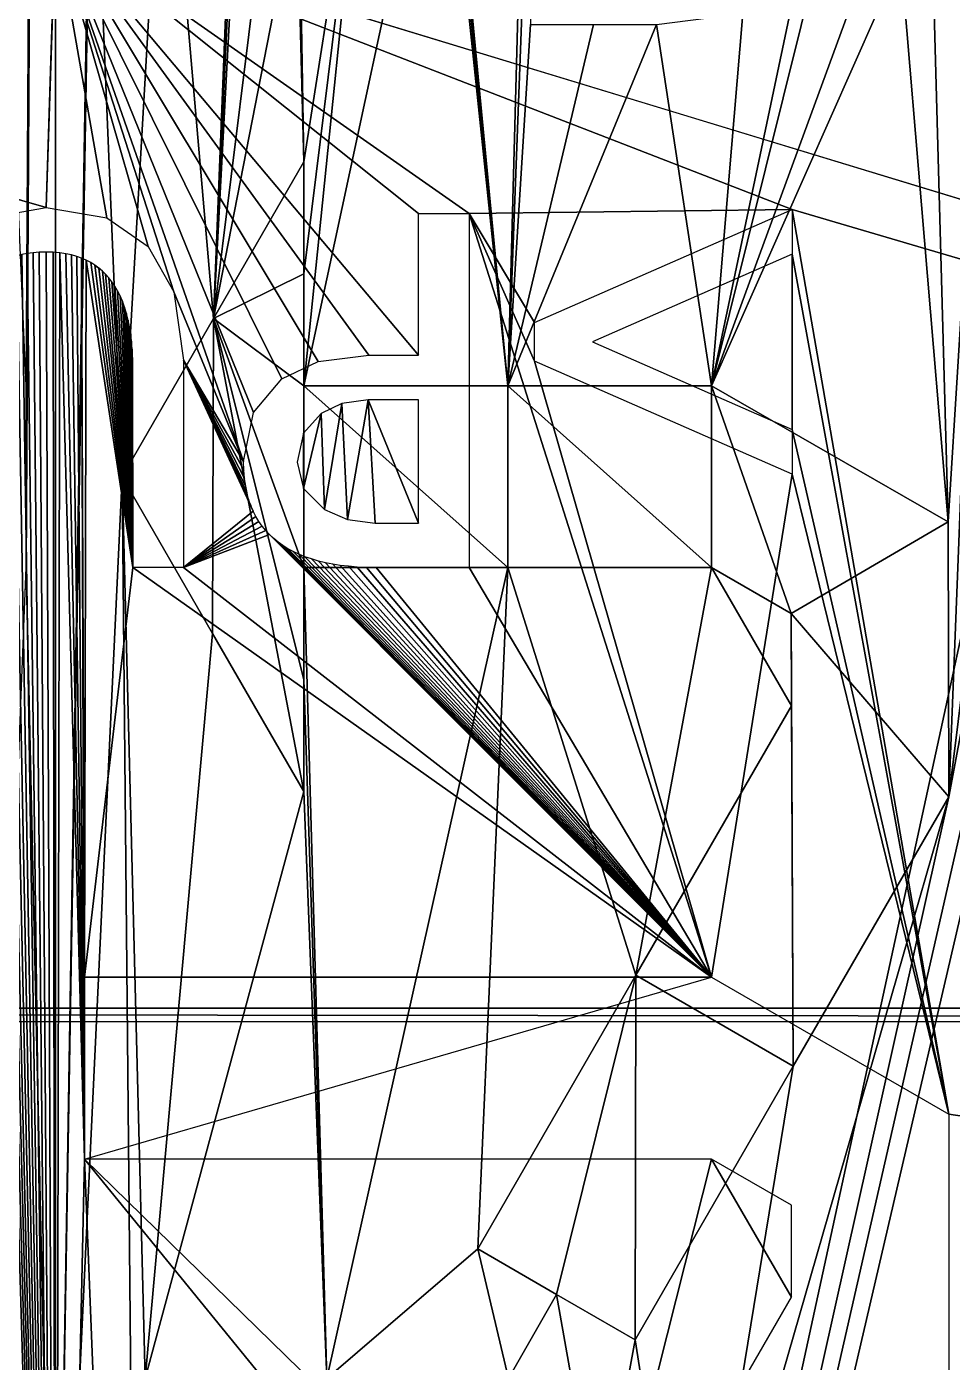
# Model space of a CAD drawing. Header units: millimetres. Extents: x -228 to 228, y -204 to 237.
# Drawn here: x -0.12 to 3.8, y -123.37 to -117.71 of the extents above; entities that cross this region are included whole.
import ezdxf

# ---------------------------------------------------------------- set-up
doc = ezdxf.new("R2010")
doc.units = ezdxf.units.MM
doc.header["$LTSCALE"] = 127.314815
for name, color, linetype in [('1', 7, 'CONTINUOUS'), ('1666', 7, 'CONTINUOUS'), ('1667', 7, 'CONTINUOUS'), ('1668', 7, 'CONTINUOUS'), ('1669', 7, 'CONTINUOUS'), ('1670', 7, 'CONTINUOUS'), ('1671', 7, 'CONTINUOUS'), ('1672', 7, 'CONTINUOUS'), ('1673', 7, 'CONTINUOUS'), ('1674', 7, 'CONTINUOUS'), ('1675', 7, 'CONTINUOUS'), ('1676', 7, 'CONTINUOUS'), ('1677', 7, 'CONTINUOUS'), ('1782', 7, 'CONTINUOUS'), ('1783', 7, 'CONTINUOUS'), ('1823', 7, 'CONTINUOUS'), ('2075', 7, 'CONTINUOUS'), ('2124', 7, 'CONTINUOUS'), ('28', 7, 'CONTINUOUS'), ('54', 7, 'CONTINUOUS'), ('605', 7, 'CONTINUOUS')]:
    doc.layers.add(name, color=color, linetype=linetype)

msp = doc.modelspace()

# ---------------------------------------------------------------- linework, layer by layer
at = {"layer": '1', "color": 5, "linetype": 'Continuous'}
for points in [[(-46.6587, -149.7844, 1032.7733), (0, -151.9445, 1033.2844), (-24.976, -93.2118, 1037.8927), (-46.6587, -149.7844, 1032.7733)], [(-24.976, -93.2118, 1037.8927), (0, -151.9445, 1033.2844), (0, -96.5, 1037.8927), (-24.976, -93.2118, 1037.8927)], [(0, -96.5, 1037.8927), (46.6586, -149.7844, 1032.7733), (24.9761, -93.2118, 1037.8927), (0, -96.5, 1037.8927)], [(0, -151.9445, 1033.2844), (46.6586, -149.7844, 1032.7733), (0, -96.5, 1037.8927), (0, -151.9445, 1033.2844)]]:
    msp.add_3dface(points, dxfattribs=at)
at = {"layer": '1666', "color": 5, "linetype": 'Continuous'}
for points in [[(3.7845, -120.97, 1027.9827), (3.1256, -122.1113, 1027.8909), (3.7845, -120.97, 1027.9325), (3.7845, -120.97, 1027.9827)], [(3.7845, -120.97, 1027.9325), (3.1256, -122.1113, 1027.8909), (3.7845, -120.97, 1027.8824), (3.7845, -120.97, 1027.9325)], [(3.7845, -120.97, 1027.8824), (3.1256, -122.1113, 1027.8909), (3.1256, -122.1113, 1027.7906), (3.7845, -120.97, 1027.8824)], [(3.1256, -122.1113, 1027.8909), (2.4563, -123.2705, 1027.7965), (3.1256, -122.1113, 1027.7906), (3.1256, -122.1113, 1027.8909)], [(3.1256, -122.1113, 1027.7906), (2.4563, -123.2705, 1027.7965), (2.4563, -123.2705, 1027.6962), (3.1256, -122.1113, 1027.7906)]]:
    msp.add_3dface(points, dxfattribs=at)
at = {"layer": '1667', "color": 5, "linetype": 'Continuous'}
for points in [[(2.7799, -119.23, 1028.1254), (3.7822, -119.806, 1028.0769), (2.7799, -119.23, 1028.0753), (2.7799, -119.23, 1028.1254)], [(2.7799, -119.23, 1028.0753), (3.7822, -119.806, 1028.0769), (2.7799, -119.23, 1028.0251), (2.7799, -119.23, 1028.0753)], [(2.7799, -119.23, 1028.0251), (3.7822, -119.806, 1028.0769), (3.7822, -119.806, 1027.9766), (2.7799, -119.23, 1028.0251)], [(3.7822, -119.806, 1028.0769), (3.7845, -120.97, 1027.9827), (3.7822, -119.806, 1027.9766), (3.7822, -119.806, 1028.0769)], [(3.7845, -120.97, 1027.9827), (3.7845, -120.97, 1027.9325), (3.7822, -119.806, 1027.9766), (3.7845, -120.97, 1027.9827)], [(3.7845, -120.97, 1027.9325), (3.7845, -120.97, 1027.8824), (3.7822, -119.806, 1027.9766), (3.7845, -120.97, 1027.9325)]]:
    msp.add_3dface(points, dxfattribs=at)
at = {"layer": '1668', "color": 5, "linetype": 'Continuous'}
for points in [[(1.0523, -119.23, 1028.1277), (1.9161, -119.23, 1028.1268), (1.0523, -119.23, 1028.0274), (1.0523, -119.23, 1028.1277)], [(1.0523, -119.23, 1028.0274), (1.9161, -119.23, 1028.1268), (1.9161, -119.23, 1028.0265), (1.0523, -119.23, 1028.0274)], [(1.9161, -119.23, 1028.1268), (2.7799, -119.23, 1028.1254), (1.9161, -119.23, 1028.0265), (1.9161, -119.23, 1028.1268)], [(2.7799, -119.23, 1028.1254), (2.7799, -119.23, 1028.0753), (1.9161, -119.23, 1028.0265), (2.7799, -119.23, 1028.1254)], [(2.7799, -119.23, 1028.0753), (2.7799, -119.23, 1028.0251), (1.9161, -119.23, 1028.0265), (2.7799, -119.23, 1028.0753)]]:
    msp.add_3dface(points, dxfattribs=at)
at = {"layer": '1669', "color": 5, "linetype": 'Continuous'}
for points in [[(1.0523, -118.2813, 1028.2034), (1.0523, -118.7557, 1028.1656), (1.0523, -118.2813, 1028.1031), (1.0523, -118.2813, 1028.2034)], [(1.0523, -118.2813, 1028.1031), (1.0523, -118.7557, 1028.1656), (1.0523, -118.7557, 1028.0653), (1.0523, -118.2813, 1028.1031)], [(1.0523, -118.7557, 1028.1656), (1.0523, -119.23, 1028.1277), (1.0523, -118.7557, 1028.0653), (1.0523, -118.7557, 1028.1656)], [(1.0523, -119.23, 1028.1277), (1.0523, -119.23, 1028.0274), (1.0523, -118.7557, 1028.0653), (1.0523, -119.23, 1028.1277)]]:
    msp.add_3dface(points, dxfattribs=at)
at = {"layer": '1670', "color": 5, "linetype": 'Continuous'}
for points in [[(0.6691, -118.945, 1028.1507), (1.0523, -118.2813, 1028.2034), (0.6691, -118.945, 1028.0504), (0.6691, -118.945, 1028.1507)], [(1.0523, -118.2813, 1028.2034), (1.0523, -118.2813, 1028.1031), (0.6691, -118.945, 1028.0504), (1.0523, -118.2813, 1028.2034)], [(0.2823, -119.615, 1028.0971), (0.6691, -118.945, 1028.1507), (0.2823, -119.615, 1027.9968), (0.2823, -119.615, 1028.0971)], [(0.2823, -119.615, 1027.9968), (0.6691, -118.945, 1028.1507), (0.6691, -118.945, 1028.0504), (0.2823, -119.615, 1027.9968)]]:
    msp.add_3dface(points, dxfattribs=at)
at = {"layer": '1671', "color": 5, "linetype": 'Continuous'}
for points in [[(0.6654, -120.2786, 1028.0434), (0.2823, -119.615, 1028.0971), (0.6654, -120.2786, 1027.9431), (0.6654, -120.2786, 1028.0434)], [(0.2823, -119.615, 1028.0971), (0.2823, -119.615, 1027.9968), (0.6654, -120.2786, 1027.9431), (0.2823, -119.615, 1028.0971)], [(1.0523, -120.9487, 1027.9889), (0.6654, -120.2786, 1028.0434), (1.0523, -120.9487, 1027.8885), (1.0523, -120.9487, 1027.9889)], [(1.0523, -120.9487, 1027.8885), (0.6654, -120.2786, 1028.0434), (0.6654, -120.2786, 1027.9431), (1.0523, -120.9487, 1027.8885)]]:
    msp.add_3dface(points, dxfattribs=at)
at = {"layer": '1672', "color": 5, "linetype": 'Continuous'}
for points in [[(1.0523, -120, 1028.0657), (1.0523, -120.4743, 1028.0274), (1.0523, -120, 1027.9654), (1.0523, -120, 1028.0657)], [(1.0523, -120, 1027.9654), (1.0523, -120.4743, 1028.0274), (1.0523, -120.4743, 1027.9271), (1.0523, -120, 1027.9654)], [(1.0523, -120.4743, 1028.0274), (1.0523, -120.9487, 1027.9889), (1.0523, -120.4743, 1027.9271), (1.0523, -120.4743, 1028.0274)], [(1.0523, -120.9487, 1027.9889), (1.0523, -120.9487, 1027.8885), (1.0523, -120.4743, 1027.9271), (1.0523, -120.9487, 1027.9889)]]:
    msp.add_3dface(points, dxfattribs=at)
at = {"layer": '1673', "color": 5, "linetype": 'Continuous'}
for points in [[(1.9161, -120, 1028.0649), (1.0523, -120, 1028.0657), (1.9161, -120, 1027.9645), (1.9161, -120, 1028.0649)], [(1.0523, -120, 1028.0657), (1.0523, -120, 1027.9654), (1.9161, -120, 1027.9645), (1.0523, -120, 1028.0657)], [(2.7799, -120, 1028.0635), (1.9161, -120, 1028.0649), (2.7799, -120, 1028.0133), (2.7799, -120, 1028.0635)], [(2.7799, -120, 1028.0133), (1.9161, -120, 1028.0649), (2.7799, -120, 1027.9632), (2.7799, -120, 1028.0133)], [(2.7799, -120, 1027.9632), (1.9161, -120, 1028.0649), (1.9161, -120, 1027.9645), (2.7799, -120, 1027.9632)]]:
    msp.add_3dface(points, dxfattribs=at)
at = {"layer": '1674', "color": 5, "linetype": 'Continuous'}
for points in [[(3.1173, -120.1943, 1028.0471), (2.7799, -120, 1028.0635), (3.1173, -120.1943, 1027.9468), (3.1173, -120.1943, 1028.0471)], [(2.7799, -120, 1028.0635), (2.7799, -120, 1028.0133), (3.1173, -120.1943, 1027.9468), (2.7799, -120, 1028.0635)], [(2.7799, -120, 1028.0133), (2.7799, -120, 1027.9632), (3.1173, -120.1943, 1027.9468), (2.7799, -120, 1028.0133)], [(3.1177, -120.585, 1028.0155), (3.1173, -120.1943, 1028.0471), (3.1177, -120.585, 1027.9654), (3.1177, -120.585, 1028.0155)], [(3.1177, -120.585, 1027.9654), (3.1173, -120.1943, 1028.0471), (3.1177, -120.585, 1027.9152), (3.1177, -120.585, 1027.9654)], [(3.1177, -120.585, 1027.9152), (3.1173, -120.1943, 1028.0471), (3.1173, -120.1943, 1027.9468), (3.1177, -120.585, 1027.9152)]]:
    msp.add_3dface(points, dxfattribs=at)
at = {"layer": '1675', "color": 5, "linetype": 'Continuous'}
for points in [[(2.4588, -121.7263, 1027.9238), (3.1177, -120.585, 1028.0155), (2.4588, -121.7263, 1027.8234), (2.4588, -121.7263, 1027.9238)], [(3.1177, -120.585, 1028.0155), (3.1177, -120.585, 1027.9654), (2.4588, -121.7263, 1027.8234), (3.1177, -120.585, 1028.0155)], [(3.1177, -120.585, 1027.9654), (3.1177, -120.585, 1027.9152), (2.4588, -121.7263, 1027.8234), (3.1177, -120.585, 1027.9654)], [(1.7895, -122.8855, 1027.8294), (2.4588, -121.7263, 1027.9238), (1.7895, -122.8855, 1027.729), (1.7895, -122.8855, 1027.8294)], [(1.7895, -122.8855, 1027.729), (2.4588, -121.7263, 1027.9238), (2.4588, -121.7263, 1027.8234), (1.7895, -122.8855, 1027.729)]]:
    msp.add_3dface(points, dxfattribs=at)
at = {"layer": '1676', "color": 5, "linetype": 'Continuous'}
for points in [[(2.1228, -123.078, 1027.813), (1.7895, -122.8855, 1027.8294), (2.1228, -123.078, 1027.7127), (2.1228, -123.078, 1027.813)], [(1.7895, -122.8855, 1027.8294), (1.7895, -122.8855, 1027.729), (2.1228, -123.078, 1027.7127), (1.7895, -122.8855, 1027.8294)], [(2.4563, -123.2705, 1027.7965), (2.1228, -123.078, 1027.813), (2.4563, -123.2705, 1027.6962), (2.4563, -123.2705, 1027.7965)], [(2.4563, -123.2705, 1027.6962), (2.1228, -123.078, 1027.813), (2.1228, -123.078, 1027.7127), (2.4563, -123.2705, 1027.6962)]]:
    msp.add_3dface(points, dxfattribs=at)
at = {"layer": '1677', "color": 5, "linetype": 'Continuous'}
for points in [[(1.0523, -118.2813, 1028.1031), (1.0523, -118.7557, 1028.0653), (0.6691, -118.945, 1028.0504), (1.0523, -118.2813, 1028.1031)], [(1.0523, -118.7557, 1028.0653), (1.0523, -119.23, 1028.0274), (0.6691, -118.945, 1028.0504), (1.0523, -118.7557, 1028.0653)], [(0.2823, -119.615, 1027.9968), (0.6691, -118.945, 1028.0504), (0.6654, -120.2786, 1027.9431), (0.2823, -119.615, 1027.9968)], [(0.6691, -118.945, 1028.0504), (1.0523, -120.9487, 1027.8885), (0.6654, -120.2786, 1027.9431), (0.6691, -118.945, 1028.0504)], [(0.6691, -118.945, 1028.0504), (1.0523, -119.23, 1028.0274), (1.0523, -120, 1027.9654), (0.6691, -118.945, 1028.0504)], [(1.0523, -120.9487, 1027.8885), (0.6691, -118.945, 1028.0504), (1.0523, -120.4743, 1027.9271), (1.0523, -120.9487, 1027.8885)], [(0.6691, -118.945, 1028.0504), (1.0523, -120, 1027.9654), (1.0523, -120.4743, 1027.9271), (0.6691, -118.945, 1028.0504)], [(1.0523, -119.23, 1028.0274), (1.9161, -119.23, 1028.0265), (1.9161, -120, 1027.9645), (1.0523, -119.23, 1028.0274)], [(1.0523, -120, 1027.9654), (1.0523, -119.23, 1028.0274), (1.9161, -120, 1027.9645), (1.0523, -120, 1027.9654)], [(1.9161, -119.23, 1028.0265), (2.7799, -119.23, 1028.0251), (2.7799, -120, 1027.9632), (1.9161, -119.23, 1028.0265)], [(1.9161, -119.23, 1028.0265), (2.7799, -120, 1027.9632), (1.9161, -120, 1027.9645), (1.9161, -119.23, 1028.0265)], [(2.7799, -119.23, 1028.0251), (3.7822, -119.806, 1027.9766), (3.1173, -120.1943, 1027.9468), (2.7799, -119.23, 1028.0251)], [(2.7799, -120, 1027.9632), (2.7799, -119.23, 1028.0251), (3.1173, -120.1943, 1027.9468), (2.7799, -120, 1027.9632)], [(3.7822, -119.806, 1027.9766), (3.7845, -120.97, 1027.8824), (3.1173, -120.1943, 1027.9468), (3.7822, -119.806, 1027.9766)], [(3.7845, -120.97, 1027.8824), (3.1256, -122.1113, 1027.7906), (3.1173, -120.1943, 1027.9468), (3.7845, -120.97, 1027.8824)], [(3.1256, -122.1113, 1027.7906), (3.1177, -120.585, 1027.9152), (3.1173, -120.1943, 1027.9468), (3.1256, -122.1113, 1027.7906)], [(3.1177, -120.585, 1027.9152), (3.1256, -122.1113, 1027.7906), (2.4588, -121.7263, 1027.8234), (3.1177, -120.585, 1027.9152)], [(1.7895, -122.8855, 1027.729), (2.4588, -121.7263, 1027.8234), (2.1228, -123.078, 1027.7127), (1.7895, -122.8855, 1027.729)], [(2.4588, -121.7263, 1027.8234), (2.4563, -123.2705, 1027.6962), (2.1228, -123.078, 1027.7127), (2.4588, -121.7263, 1027.8234)], [(3.1256, -122.1113, 1027.7906), (2.4563, -123.2705, 1027.6962), (2.4588, -121.7263, 1027.8234), (3.1256, -122.1113, 1027.7906)]]:
    msp.add_3dface(points, dxfattribs=at)
at = {"layer": '1782', "color": 2, "linetype": 'Continuous'}
for points in [[(27.8286, -121.9231, 17), (-27.8286, -121.9231, 17), (-27.8151, -121.866, 17), (27.8286, -121.9231, 17)], [(27.8151, -121.866, 17), (27.8286, -121.9231, 17), (-27.8151, -121.866, 17), (27.8151, -121.866, 17)]]:
    msp.add_3dface(points, dxfattribs=at)
at = {"layer": '1783', "color": 2, "linetype": 'Continuous'}
for points in [[(0, -117.2711, 22), (-58.6359, -101.5596, 22), (-0.0398, -118.4742, 22), (0, -117.2711, 22)], [(-0.0398, -118.4742, 22), (-58.6359, -101.5596, 22), (-0.2994, -118.5203, 22), (-0.0398, -118.4742, 22)], [(58.6359, -101.5596, 22), (0, -117.2711, 22), (28.7657, -126.03, 22), (58.6359, -101.5596, 22)], [(0.218, -118.5187, 22), (0, -117.2711, 22), (-0.0398, -118.4742, 22), (0.218, -118.5187, 22)], [(28.7657, -126.03, 22), (0, -117.2711, 22), (3.1214, -118.4828, 22), (28.7657, -126.03, 22)], [(3.1214, -118.4828, 22), (0, -117.2711, 22), (1.7525, -118.5, 22), (3.1214, -118.4828, 22)], [(1.7525, -118.5, 22), (0, -117.2711, 22), (1.5376, -118.5, 22), (1.7525, -118.5, 22)], [(1.5376, -118.5, 22), (0, -117.2711, 22), (1.5376, -119.0996, 22), (1.5376, -118.5, 22)], [(1.5376, -119.0996, 22), (0, -117.2711, 22), (1.327, -119.0996, 22), (1.5376, -119.0996, 22)], [(1.327, -119.0996, 22), (0, -117.2711, 22), (1.1127, -119.1269, 22), (1.327, -119.0996, 22)], [(1.1127, -119.1269, 22), (0, -117.2711, 22), (0.9594, -119.2003, 22), (1.1127, -119.1269, 22)], [(0.9594, -119.2003, 22), (0, -117.2711, 22), (0.8394, -119.3426, 22), (0.9594, -119.2003, 22)], [(0.8394, -119.3426, 22), (0, -117.2711, 22), (0.7962, -119.5509, 22), (0.8394, -119.3426, 22)], [(0.7962, -119.5509, 22), (0, -117.2711, 22), (0.5015, -118.8317, 22), (0.7962, -119.5509, 22)], [(0.5015, -118.8317, 22), (0, -117.2711, 22), (0.3922, -118.6397, 22), (0.5015, -118.8317, 22)], [(0.3922, -118.6397, 22), (0, -117.2711, 22), (0.218, -118.5187, 22), (0.3922, -118.6397, 22)], [(2.0297, -118.962, 22), (3.1214, -118.4828, 22), (1.7525, -118.5, 22), (2.0297, -118.962, 22)], [(2.7799, -121.735, 22), (2.0297, -119.1254, 22), (1.7525, -118.5, 22), (2.7799, -121.735, 22)], [(2.7799, -121.735, 22), (1.7525, -118.5, 22), (1.7525, -120, 22), (2.7799, -121.735, 22)], [(2.0297, -119.1254, 22), (2.0297, -118.962, 22), (1.7525, -118.5, 22), (2.0297, -119.1254, 22)], [(3.7845, -122.315, 22), (28.7657, -126.03, 22), (3.1214, -118.4828, 22), (3.7845, -122.315, 22)], [(3.7845, -122.315, 22), (3.1214, -118.4828, 22), (3.1214, -118.6719, 22), (3.7845, -122.315, 22)], [(-0.1841, -118.6869, 22), (0, -128.1, 22), (-0.1635, -118.6799, 22), (-0.1841, -118.6869, 22)], [(-0.1635, -118.6799, 22), (0, -128.1, 22), (-0.1425, -118.6742, 22), (-0.1635, -118.6799, 22)], [(-0.1425, -118.6742, 22), (0, -128.1, 22), (-0.1199, -118.6698, 22), (-0.1425, -118.6742, 22)], [(-0.1199, -118.6698, 22), (0, -128.1, 22), (-0.095, -118.6664, 22), (-0.1199, -118.6698, 22)], [(-0.095, -118.6664, 22), (0, -128.1, 22), (-0.0683, -118.6643, 22), (-0.095, -118.6664, 22)], [(-0.0683, -118.6643, 22), (0, -128.1, 22), (-0.0398, -118.6633, 22), (-0.0683, -118.6643, 22)], [(-0.0398, -118.6633, 22), (0, -128.1, 22), (-0.0098, -118.6644, 22), (-0.0398, -118.6633, 22)], [(-0.0098, -118.6644, 22), (0, -128.1, 22), (0.0182, -118.6668, 22), (-0.0098, -118.6644, 22)], [(0, -128.1, 22), (0.1235, -122.505, 22), (0.0182, -118.6668, 22), (0, -128.1, 22)], [(0.0182, -118.6668, 22), (0.1235, -122.505, 22), (0.0443, -118.6705, 22), (0.0182, -118.6668, 22)], [(0.0443, -118.6705, 22), (0.1235, -122.505, 22), (0.0682, -118.6755, 22), (0.0443, -118.6705, 22)], [(0.0682, -118.6755, 22), (0.1235, -122.505, 22), (0.0901, -118.6818, 22), (0.0682, -118.6755, 22)], [(2.2747, -119.0437, 22), (3.1214, -119.4155, 22), (3.1214, -118.6719, 22), (2.2747, -119.0437, 22)], [(3.1214, -119.4155, 22), (3.7845, -122.315, 22), (3.1214, -118.6719, 22), (3.1214, -119.4155, 22)], [(-0.2766, -118.7422, 22), (0, -128.1, 22), (-0.2601, -118.7286, 22), (-0.2766, -118.7422, 22)], [(-0.2601, -118.7286, 22), (0, -128.1, 22), (-0.2427, -118.7163, 22), (-0.2601, -118.7286, 22)], [(-0.2427, -118.7163, 22), (0, -128.1, 22), (-0.2242, -118.7053, 22), (-0.2427, -118.7163, 22)], [(-0.2242, -118.7053, 22), (0, -128.1, 22), (-0.2045, -118.6954, 22), (-0.2242, -118.7053, 22)], [(-0.2045, -118.6954, 22), (0, -128.1, 22), (-0.1841, -118.6869, 22), (-0.2045, -118.6954, 22)], [(0.0901, -118.6818, 22), (0.1235, -122.505, 22), (0.1108, -118.6893, 22), (0.0901, -118.6818, 22)], [(0.1235, -122.505, 22), (0.1235, -121.735, 22), (0.1108, -118.6893, 22), (0.1235, -122.505, 22)], [(0.1108, -118.6893, 22), (0.1235, -121.735, 22), (0.1307, -118.698, 22), (0.1108, -118.6893, 22)], [(0.1307, -118.698, 22), (0.1235, -121.735, 22), (0.3277, -120, 22), (0.1307, -118.698, 22)], [(0.1496, -118.708, 22), (0.1307, -118.698, 22), (0.3277, -120, 22), (0.1496, -118.708, 22)], [(0.1672, -118.7191, 22), (0.1496, -118.708, 22), (0.3277, -120, 22), (0.1672, -118.7191, 22)], [(0.1836, -118.7309, 22), (0.1672, -118.7191, 22), (0.3277, -120, 22), (0.1836, -118.7309, 22)], [(0.1987, -118.7436, 22), (0.1836, -118.7309, 22), (0.3277, -120, 22), (0.1987, -118.7436, 22)], [(-0.2823, -122.12, 22), (0, -128.1, 22), (-0.2766, -118.7422, 22), (-0.2823, -122.12, 22)], [(0.2128, -118.7574, 22), (0.1987, -118.7436, 22), (0.3277, -120, 22), (0.2128, -118.7574, 22)], [(0.2263, -118.7725, 22), (0.2128, -118.7574, 22), (0.3277, -120, 22), (0.2263, -118.7725, 22)], [(0.239, -118.7888, 22), (0.2263, -118.7725, 22), (0.3277, -120, 22), (0.239, -118.7888, 22)], [(0.2519, -118.8077, 22), (0.239, -118.7888, 22), (0.3277, -120, 22), (0.2519, -118.8077, 22)], [(0.2636, -118.8277, 22), (0.2519, -118.8077, 22), (0.3277, -120, 22), (0.2636, -118.8277, 22)], [(0.2743, -118.8487, 22), (0.2636, -118.8277, 22), (0.3277, -120, 22), (0.2743, -118.8487, 22)], [(0.284, -118.8714, 22), (0.2743, -118.8487, 22), (0.3277, -120, 22), (0.284, -118.8714, 22)], [(0.5426, -119.1211, 22), (0.7962, -119.5509, 22), (0.5015, -118.8317, 22), (0.5426, -119.1211, 22)], [(0.2931, -118.8964, 22), (0.284, -118.8714, 22), (0.3277, -120, 22), (0.2931, -118.8964, 22)], [(0.3013, -118.9237, 22), (0.2931, -118.8964, 22), (0.3277, -120, 22), (0.3013, -118.9237, 22)], [(0.3085, -118.952, 22), (0.3013, -118.9237, 22), (0.3277, -120, 22), (0.3085, -118.952, 22)], [(0.3143, -118.9805, 22), (0.3085, -118.952, 22), (0.3277, -120, 22), (0.3143, -118.9805, 22)], [(0.319, -119.0096, 22), (0.3143, -118.9805, 22), (0.3277, -120, 22), (0.319, -119.0096, 22)], [(0.3226, -119.0407, 22), (0.319, -119.0096, 22), (0.3277, -120, 22), (0.3226, -119.0407, 22)], [(0.3253, -119.0745, 22), (0.3226, -119.0407, 22), (0.3277, -120, 22), (0.3253, -119.0745, 22)], [(0.327, -119.1106, 22), (0.3253, -119.0745, 22), (0.3277, -120, 22), (0.327, -119.1106, 22)], [(0.3277, -119.149, 22), (0.327, -119.1106, 22), (0.3277, -120, 22), (0.3277, -119.149, 22)], [(0.7975, -119.5877, 22), (0.7962, -119.5509, 22), (0.5426, -119.1211, 22), (0.7975, -119.5877, 22)], [(0.8004, -119.6222, 22), (0.7975, -119.5877, 22), (0.5426, -119.1211, 22), (0.8004, -119.6222, 22)], [(0.8048, -119.6543, 22), (0.8004, -119.6222, 22), (0.5426, -119.1211, 22), (0.8048, -119.6543, 22)], [(0.8108, -119.6838, 22), (0.8048, -119.6543, 22), (0.5426, -119.1211, 22), (0.8108, -119.6838, 22)], [(0.8183, -119.7107, 22), (0.8108, -119.6838, 22), (0.5426, -119.1211, 22), (0.8183, -119.7107, 22)], [(0.8272, -119.7361, 22), (0.8183, -119.7107, 22), (0.5426, -119.1211, 22), (0.8272, -119.7361, 22)], [(0.8375, -119.7604, 22), (0.8272, -119.7361, 22), (0.5426, -119.1211, 22), (0.8375, -119.7604, 22)], [(0.5426, -120, 22), (0.8375, -119.7604, 22), (0.5426, -119.1211, 22), (0.5426, -120, 22)], [(2.0297, -119.1254, 22), (2.7799, -121.735, 22), (3.1214, -119.6046, 22), (2.0297, -119.1254, 22)], [(1.2138, -119.3041, 22), (1.2372, -119.7956, 22), (1.3249, -119.2887, 22), (1.2138, -119.3041, 22)], [(1.2372, -119.7956, 22), (1.3549, -119.8109, 22), (1.3249, -119.2887, 22), (1.2372, -119.7956, 22)], [(1.3549, -119.8109, 22), (1.5376, -119.8109, 22), (1.3249, -119.2887, 22), (1.3549, -119.8109, 22)], [(1.3249, -119.2887, 22), (1.5376, -119.8109, 22), (1.5376, -119.2887, 22), (1.3249, -119.2887, 22)], [(1.051, -119.4309, 22), (1.0514, -119.6648, 22), (1.1252, -119.3471, 22), (1.051, -119.4309, 22)], [(1.0514, -119.6648, 22), (1.1399, -119.7531, 22), (1.1252, -119.3471, 22), (1.0514, -119.6648, 22)], [(1.1252, -119.3471, 22), (1.1399, -119.7531, 22), (1.2138, -119.3041, 22), (1.1252, -119.3471, 22)], [(1.1399, -119.7531, 22), (1.2372, -119.7956, 22), (1.2138, -119.3041, 22), (1.1399, -119.7531, 22)], [(1.024, -119.553, 22), (1.0514, -119.6648, 22), (1.051, -119.4309, 22), (1.024, -119.553, 22)], [(3.1214, -119.6046, 22), (3.7845, -122.315, 22), (3.1214, -119.4155, 22), (3.1214, -119.6046, 22)], [(2.7799, -121.735, 22), (3.7845, -122.315, 22), (3.1214, -119.6046, 22), (2.7799, -121.735, 22)], [(0.8493, -119.7835, 22), (0.8375, -119.7604, 22), (0.5426, -120, 22), (0.8493, -119.7835, 22)], [(0.8623, -119.805, 22), (0.8493, -119.7835, 22), (0.5426, -120, 22), (0.8623, -119.805, 22)], [(0.8762, -119.8249, 22), (0.8623, -119.805, 22), (0.5426, -120, 22), (0.8762, -119.8249, 22)], [(0.891, -119.8432, 22), (0.8762, -119.8249, 22), (0.5426, -120, 22), (0.891, -119.8432, 22)], [(0.9071, -119.8603, 22), (0.891, -119.8432, 22), (0.5426, -120, 22), (0.9071, -119.8603, 22)], [(2.7799, -121.735, 22), (0.9071, -119.8603, 22), (0.5426, -120, 22), (2.7799, -121.735, 22)], [(0.9071, -119.8603, 22), (2.7799, -121.735, 22), (0.9246, -119.8767, 22), (0.9071, -119.8603, 22)], [(0.9246, -119.8767, 22), (2.7799, -121.735, 22), (0.9435, -119.8921, 22), (0.9246, -119.8767, 22)], [(0.9435, -119.8921, 22), (2.7799, -121.735, 22), (0.9637, -119.9065, 22), (0.9435, -119.8921, 22)], [(0.9637, -119.9065, 22), (2.7799, -121.735, 22), (0.9849, -119.9198, 22), (0.9637, -119.9065, 22)], [(0.9849, -119.9198, 22), (2.7799, -121.735, 22), (1.0071, -119.932, 22), (0.9849, -119.9198, 22)], [(1.0071, -119.932, 22), (2.7799, -121.735, 22), (1.0307, -119.9431, 22), (1.0071, -119.932, 22)], [(1.0307, -119.9431, 22), (2.7799, -121.735, 22), (1.0564, -119.9535, 22), (1.0307, -119.9431, 22)], [(1.0564, -119.9535, 22), (2.7799, -121.735, 22), (1.0844, -119.9632, 22), (1.0564, -119.9535, 22)], [(1.0844, -119.9632, 22), (2.7799, -121.735, 22), (1.1141, -119.9719, 22), (1.0844, -119.9632, 22)], [(1.1141, -119.9719, 22), (2.7799, -121.735, 22), (1.1445, -119.9794, 22), (1.1141, -119.9719, 22)], [(1.1445, -119.9794, 22), (2.7799, -121.735, 22), (1.1751, -119.9855, 22), (1.1445, -119.9794, 22)], [(0.1235, -121.735, 22), (2.7799, -121.735, 22), (0.3277, -120, 22), (0.1235, -121.735, 22)], [(0.3277, -120, 22), (2.7799, -121.735, 22), (0.5426, -120, 22), (0.3277, -120, 22)], [(1.1751, -119.9855, 22), (2.7799, -121.735, 22), (1.2068, -119.9904, 22), (1.1751, -119.9855, 22)], [(1.2068, -119.9904, 22), (2.7799, -121.735, 22), (1.2411, -119.9944, 22), (1.2068, -119.9904, 22)], [(1.2411, -119.9944, 22), (2.7799, -121.735, 22), (1.2781, -119.9973, 22), (1.2411, -119.9944, 22)], [(1.2781, -119.9973, 22), (2.7799, -121.735, 22), (1.3175, -119.9992, 22), (1.2781, -119.9973, 22)], [(1.3175, -119.9992, 22), (2.7799, -121.735, 22), (1.3592, -120, 22), (1.3175, -119.9992, 22)], [(1.3592, -120, 22), (2.7799, -121.735, 22), (1.7525, -120, 22), (1.3592, -120, 22)], [(-0.2823, -122.12, 22), (-0.3377, -127.905, 22), (0, -128.1, 22), (-0.2823, -122.12, 22)], [(3.7845, -122.315, 22), (3.7845, -123.475, 22), (28.7657, -126.03, 22), (3.7845, -122.315, 22)], [(0.3377, -127.905, 22), (0.1235, -122.505, 22), (0, -128.1, 22), (0.3377, -127.905, 22)], [(1.4323, -124.1119, 22), (2.2539, -124.5862, 22), (0.1235, -122.505, 22), (1.4323, -124.1119, 22)], [(0.1235, -122.505, 22), (2.2539, -124.5862, 22), (2.7799, -122.505, 22), (0.1235, -122.505, 22)], [(1.4323, -124.1119, 22), (0.1235, -122.505, 22), (0.3377, -127.905, 22), (1.4323, -124.1119, 22)], [(2.2539, -124.5862, 22), (3.1177, -123.09, 22), (2.7799, -122.505, 22), (2.2539, -124.5862, 22)], [(2.7799, -122.505, 22), (3.1177, -123.09, 22), (3.1177, -122.7, 22), (2.7799, -122.505, 22)]]:
    msp.add_3dface(points, dxfattribs=at)
at = {"layer": '1823', "color": 2, "linetype": 'Continuous'}
msp.add_3dface([(-27.8151, -121.866, 17), (-27.8149, -121.866, 15.1), (27.8149, -121.866, 15.1), (-27.8151, -121.866, 17)], dxfattribs=at)
at = {"layer": '2075', "color": 5, "linetype": 'Continuous'}
msp.add_3dface([(0.1235, -121.735, 21.9), (0.1235, -122.505, 21.9), (2.7799, -121.735, 21.9), (0.1235, -121.735, 21.9)], dxfattribs=at)
at = {"layer": '2124', "color": 5, "linetype": 'Continuous'}
for points in [[(0.1704, -118.7212, 21.9), (0.1836, -118.7309, 22), (0.1881, -118.7346, 21.9), (0.1704, -118.7212, 21.9)], [(0.1987, -118.7436, 22), (0.2128, -118.7574, 22), (0.2048, -118.7494, 21.9), (0.1987, -118.7436, 22)]]:
    msp.add_3dface(points, dxfattribs=at)
at = {"layer": '28', "color": 5, "linetype": 'Continuous'}
for points in [[(-46.6499, -149.5797, 1030.7831), (-24.976, -93.2118, 1035.8885), (0, -96.5, 1035.8885), (-46.6499, -149.5797, 1030.7831)], [(46.6499, -149.5797, 1030.7831), (0, -151.7419, 1031.2947), (24.9761, -93.2118, 1035.8885), (46.6499, -149.5797, 1030.7831)], [(0, -151.7419, 1031.2947), (0, -96.5, 1035.8885), (24.9761, -93.2118, 1035.8885), (0, -151.7419, 1031.2947)], [(0, -151.7419, 1031.2947), (-46.6499, -149.5797, 1030.7831), (0, -96.5, 1035.8885), (0, -151.7419, 1031.2947)]]:
    msp.add_3dface(points, dxfattribs=at)
at = {"layer": '54', "color": 5, "linetype": 'Continuous'}
for points in [[(0, -137.942, 1026.5092), (25.3874, -94.747, 1029.6719), (45.0425, -136.0374, 1026.0019), (0, -137.942, 1026.5092)], [(25.3874, -94.747, 1029.6719), (0, -137.942, 1026.5092), (6.4723, -117.1626, 1028.2783), (25.3874, -94.747, 1029.6719)], [(0.0002, -98.0893, 1029.6719), (-0.1235, -119.23, 1028.128), (-0.1898, -117.7, 1028.2499), (0.0002, -98.0893, 1029.6719)], [(0.0002, -98.0893, 1029.6719), (0, -125.6, 1027.6036), (-0.1235, -120, 1028.0661), (0.0002, -98.0893, 1029.6719)], [(-0.1235, -119.23, 1028.128), (0.0002, -98.0893, 1029.6719), (-0.1235, -119.615, 1028.0971), (-0.1235, -119.23, 1028.128)], [(-0.1235, -119.615, 1028.0971), (0.0002, -98.0893, 1029.6719), (-0.1235, -120, 1028.0661), (-0.1235, -119.615, 1028.0971)], [(0, -125.6, 1027.6036), (0.0002, -98.0893, 1029.6719), (0.1548, -116.2718, 1028.3623), (0, -125.6, 1027.6036)], [(1.9161, -119.23, 1028.1268), (1.6327, -116.2718, 1028.3614), (2.0124, -115.6613, 1028.4085), (1.9161, -119.23, 1028.1268)], [(2.0124, -116.6807, 1028.3289), (1.9161, -119.23, 1028.1268), (2.0124, -115.6613, 1028.4085), (2.0124, -116.6807, 1028.3289)], [(0.1548, -116.4003, 1028.3522), (0, -125.6, 1027.6036), (0.1548, -116.2718, 1028.3623), (0.1548, -116.4003, 1028.3522)], [(1.6327, -116.2718, 1028.3614), (1.9161, -119.23, 1028.1268), (1.6327, -116.4003, 1028.3513), (1.6327, -116.2718, 1028.3614)], [(0.1548, -116.5288, 1028.3421), (0, -125.6, 1027.6036), (0.1548, -116.4003, 1028.3522), (0.1548, -116.5288, 1028.3421)], [(1.6327, -116.4003, 1028.3513), (1.9161, -119.23, 1028.1268), (1.6327, -116.5288, 1028.3412), (1.6327, -116.4003, 1028.3513)], [(0, -137.942, 1026.5092), (4.6206, -117.662, 1028.2457), (4.9886, -116.5113, 1028.3352), (0, -137.942, 1026.5092)], [(5.7302, -116.8368, 1028.3069), (0, -137.942, 1026.5092), (4.9886, -116.5113, 1028.3352), (5.7302, -116.8368, 1028.3069)], [(0.2823, -119.615, 1028.0971), (0, -125.6, 1027.6036), (0.1548, -116.5288, 1028.3421), (0.2823, -119.615, 1028.0971)], [(0.46, -116.5288, 1028.3421), (0.2823, -119.615, 1028.0971), (0.1548, -116.5288, 1028.3421), (0.46, -116.5288, 1028.3421)], [(0.6691, -118.945, 1028.1507), (0.2823, -119.615, 1028.0971), (0.46, -116.5288, 1028.3421), (0.6691, -118.945, 1028.1507)], [(0.7652, -116.5288, 1028.3419), (0.6691, -118.945, 1028.1507), (0.46, -116.5288, 1028.3421), (0.7652, -116.5288, 1028.3419)], [(0.7652, -116.834, 1028.318), (0.6691, -118.945, 1028.1507), (0.7652, -116.5288, 1028.3419), (0.7652, -116.834, 1028.318)], [(1.3275, -116.5288, 1028.3416), (1.0523, -118.2813, 1028.2034), (1.0223, -116.5288, 1028.3418), (1.3275, -116.5288, 1028.3416)], [(1.0223, -116.5288, 1028.3418), (1.0523, -118.2813, 1028.2034), (1.0223, -116.834, 1028.3178), (1.0223, -116.5288, 1028.3418)], [(1.0523, -118.7557, 1028.1656), (1.0523, -118.2813, 1028.2034), (1.3275, -116.5288, 1028.3416), (1.0523, -118.7557, 1028.1656)], [(1.0523, -119.23, 1028.1277), (1.0523, -118.7557, 1028.1656), (1.3275, -116.5288, 1028.3416), (1.0523, -119.23, 1028.1277)], [(1.9161, -119.23, 1028.1268), (1.0523, -119.23, 1028.1277), (1.6327, -116.5288, 1028.3412), (1.9161, -119.23, 1028.1268)], [(1.6327, -116.5288, 1028.3412), (1.0523, -119.23, 1028.1277), (1.3275, -116.5288, 1028.3416), (1.6327, -116.5288, 1028.3412)], [(2.0124, -117.7, 1028.2486), (1.9161, -119.23, 1028.1268), (2.0124, -116.6807, 1028.3289), (2.0124, -117.7, 1028.2486)], [(6.4723, -117.1626, 1028.2783), (0, -137.942, 1026.5092), (5.7302, -116.8368, 1028.3069), (6.4723, -117.1626, 1028.2783)], [(0.7652, -117.1392, 1028.294), (0.6691, -118.945, 1028.1507), (0.7652, -116.834, 1028.318), (0.7652, -117.1392, 1028.294)], [(1.0223, -116.834, 1028.3178), (1.0523, -118.2813, 1028.2034), (1.0223, -117.1392, 1028.2938), (1.0223, -116.834, 1028.3178)], [(3.3121, -117.0896, 1028.2944), (2.7799, -119.23, 1028.1254), (3.1368, -117.5331, 1028.2598), (3.3121, -117.0896, 1028.2944)], [(2.7799, -119.23, 1028.1254), (3.3121, -117.0896, 1028.2944), (3.5312, -117.1801, 1028.2868), (2.7799, -119.23, 1028.1254)], [(1.0523, -118.2813, 1028.2034), (0.6691, -118.945, 1028.1507), (1.0223, -117.1392, 1028.2938), (1.0523, -118.2813, 1028.2034)], [(1.0223, -117.1392, 1028.2938), (0.6691, -118.945, 1028.1507), (0.8937, -117.1392, 1028.2939), (1.0223, -117.1392, 1028.2938)], [(0.8937, -117.1392, 1028.2939), (0.6691, -118.945, 1028.1507), (0.7652, -117.1392, 1028.294), (0.8937, -117.1392, 1028.2939)], [(3.5808, -117.4211, 1028.2677), (2.7799, -119.23, 1028.1254), (3.5312, -117.1801, 1028.2868), (3.5808, -117.4211, 1028.2677)], [(3.7822, -119.806, 1028.0769), (2.7799, -119.23, 1028.1254), (3.5808, -117.4211, 1028.2677), (3.7822, -119.806, 1028.0769)], [(3.7209, -117.595, 1028.2536), (3.7822, -119.806, 1028.0769), (3.5808, -117.4211, 1028.2677), (3.7209, -117.595, 1028.2536)], [(3.1368, -117.5331, 1028.2598), (2.7799, -119.23, 1028.1254), (2.9121, -117.6527, 1028.2508), (3.1368, -117.5331, 1028.2598)], [(3.9128, -117.6963, 1028.2451), (3.7822, -119.806, 1028.0769), (3.7209, -117.595, 1028.2536), (3.9128, -117.6963, 1028.2451)], [(2.9121, -117.6527, 1028.2508), (2.7799, -119.23, 1028.1254), (2.5469, -117.7, 1028.2477), (2.9121, -117.6527, 1028.2508)], [(4.6206, -117.662, 1028.2457), (0, -137.942, 1026.5092), (4.3969, -117.7177, 1028.242), (4.6206, -117.662, 1028.2457)], [(0, -137.942, 1026.5092), (3.7845, -120.97, 1027.9827), (4.3969, -117.7177, 1028.242), (0, -137.942, 1026.5092)], [(2.7799, -119.23, 1028.1254), (1.9161, -119.23, 1028.1268), (2.5469, -117.7, 1028.2477), (2.7799, -119.23, 1028.1254)], [(2.5469, -117.7, 1028.2477), (1.9161, -119.23, 1028.1268), (2.2796, -117.7, 1028.2482), (2.5469, -117.7, 1028.2477)], [(2.2796, -117.7, 1028.2482), (1.9161, -119.23, 1028.1268), (2.0124, -117.7, 1028.2486), (2.2796, -117.7, 1028.2482)], [(3.7845, -120.97, 1027.9827), (3.7822, -119.806, 1028.0769), (3.9128, -117.6963, 1028.2451), (3.7845, -120.97, 1027.9827)], [(4.1854, -117.735, 1028.2413), (3.7845, -120.97, 1027.9827), (3.9128, -117.6963, 1028.2451), (4.1854, -117.735, 1028.2413)], [(4.3969, -117.7177, 1028.242), (3.7845, -120.97, 1027.9827), (4.1854, -117.735, 1028.2413), (4.3969, -117.7177, 1028.242)], [(0.3377, -125.405, 1027.62), (0, -125.6, 1027.6036), (0.2823, -119.615, 1028.0971), (0.3377, -125.405, 1027.62)], [(0.38, -123.4345, 1027.7849), (0.3377, -125.405, 1027.62), (0.2823, -119.615, 1028.0971), (0.38, -123.4345, 1027.7849)], [(0.6654, -120.2786, 1028.0434), (0.38, -123.4345, 1027.7849), (0.2823, -119.615, 1028.0971), (0.6654, -120.2786, 1028.0434)], [(0, -125.6, 1027.6036), (-0.3377, -125.405, 1027.62), (-0.1235, -120, 1028.0661), (0, -125.6, 1027.6036)], [(1.9161, -120, 1028.0649), (1.15, -123.4345, 1027.7845), (1.0523, -120, 1028.0657), (1.9161, -120, 1028.0649)], [(1.0523, -120, 1028.0657), (1.15, -123.4345, 1027.7845), (1.0523, -120.4743, 1028.0274), (1.0523, -120, 1028.0657)], [(1.7895, -122.8855, 1027.8294), (1.15, -123.4345, 1027.7845), (1.9161, -120, 1028.0649), (1.7895, -122.8855, 1027.8294)], [(2.4588, -121.7263, 1027.9238), (1.7895, -122.8855, 1027.8294), (1.9161, -120, 1028.0649), (2.4588, -121.7263, 1027.9238)], [(2.7799, -120, 1028.0635), (2.4588, -121.7263, 1027.9238), (1.9161, -120, 1028.0649), (2.7799, -120, 1028.0635)], [(3.1177, -120.585, 1028.0155), (2.4588, -121.7263, 1027.9238), (2.7799, -120, 1028.0635), (3.1177, -120.585, 1028.0155)], [(3.1173, -120.1943, 1028.0471), (3.1177, -120.585, 1028.0155), (2.7799, -120, 1028.0635), (3.1173, -120.1943, 1028.0471)], [(1.0523, -120.9487, 1027.9889), (0.38, -123.4345, 1027.7849), (0.6654, -120.2786, 1028.0434), (1.0523, -120.9487, 1027.9889)], [(1.0523, -120.4743, 1028.0274), (1.15, -123.4345, 1027.7845), (1.0523, -120.9487, 1027.9889), (1.0523, -120.4743, 1028.0274)], [(0, -137.942, 1026.5092), (2.69, -124.7681, 1027.6712), (3.7845, -120.97, 1027.9827), (0, -137.942, 1026.5092)], [(1.15, -123.4345, 1027.7845), (0.38, -123.4345, 1027.7849), (1.0523, -120.9487, 1027.9889), (1.15, -123.4345, 1027.7845)], [(3.7845, -120.97, 1027.9827), (2.69, -124.7681, 1027.6712), (3.1256, -122.1113, 1027.8909), (3.7845, -120.97, 1027.9827)], [(2.69, -124.7681, 1027.6712), (2.4563, -123.2705, 1027.7965), (3.1256, -122.1113, 1027.8909), (2.69, -124.7681, 1027.6712)], [(1.92, -123.4345, 1027.7837), (1.15, -123.4345, 1027.7845), (1.7895, -122.8855, 1027.8294), (1.92, -123.4345, 1027.7837)], [(2.1228, -123.078, 1027.813), (1.92, -123.4345, 1027.7837), (1.7895, -122.8855, 1027.8294), (2.1228, -123.078, 1027.813)], [(2.3032, -124.0981, 1027.7279), (1.92, -123.4345, 1027.7837), (2.1228, -123.078, 1027.813), (2.3032, -124.0981, 1027.7279)], [(2.4563, -123.2705, 1027.7965), (2.3032, -124.0981, 1027.7279), (2.1228, -123.078, 1027.813), (2.4563, -123.2705, 1027.7965)], [(2.69, -124.7681, 1027.6712), (2.3032, -124.0981, 1027.7279), (2.4563, -123.2705, 1027.7965), (2.69, -124.7681, 1027.6712)]]:
    msp.add_3dface(points, dxfattribs=at)
at = {"layer": '605', "color": 5, "linetype": 'Continuous'}
for points in [[(-46.699, -134.5637, 1029.0987), (0, -136.4814, 1029.6567), (-26.1407, -97.5585, 1032.4842), (-46.699, -134.5637, 1029.0987)], [(-26.1407, -97.5585, 1032.4842), (0, -136.4814, 1029.6567), (0, -101, 1032.4842), (-26.1407, -97.5585, 1032.4842)], [(0, -101, 1032.4842), (55.3876, -133.7683, 1028.8724), (26.1407, -97.5585, 1032.4842), (0, -101, 1032.4842)], [(0, -136.4814, 1029.6567), (55.3876, -133.7683, 1028.8724), (0, -101, 1032.4842), (0, -136.4814, 1029.6567)]]:
    msp.add_3dface(points, dxfattribs=at)

doc.saveas('drawing.dxf')
